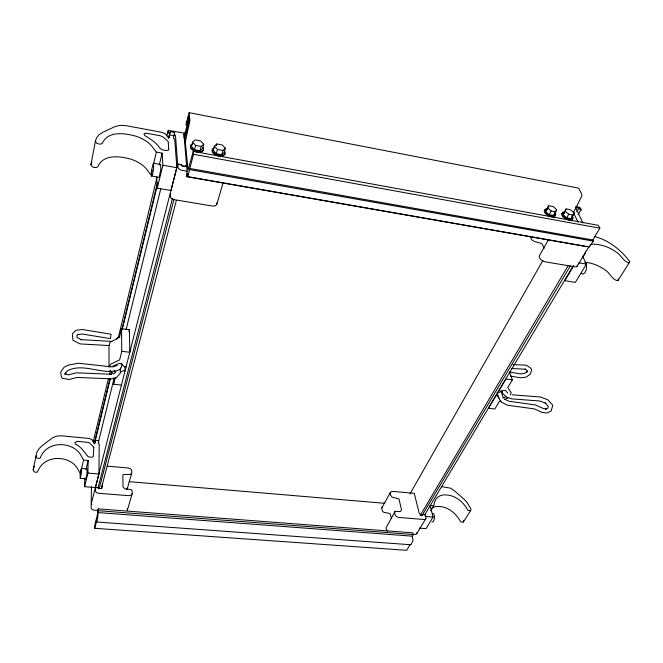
<?xml version="1.0" encoding="UTF-8"?>
<svg xmlns="http://www.w3.org/2000/svg" width="663" height="663" viewBox="0 0 663 663"><rect width="100%" height="100%" fill="white"/><g stroke="black" fill="none" stroke-linecap="round" stroke-linejoin="round"><path stroke-width="0.99" d="M108.981 367.087L109.014 346.525L110 342.332L119.439 337.343L121.528 328.74L129.409 329.751L129.815 352.277L121.76 351.291L121.528 328.74M120.351 367.982L120.343 373.029L119.058 374.603L116.315 377.811L111.235 378.813L76.908 377.446L69.259 379.476L62.231 378.266L61.17 376.219L60.747 371.844L64.112 367.227L68.496 365.114L78.3 363.191L112.362 366.962L117.384 365.52M102.458 484.23L101.986 488.258L99.16 488.772L97.743 487.512L95.721 487.537L95.439 490.587A3.124 2.403 10.7 0 0 98.514 493.264L128.531 495.675L130.893 495.211L132.202 493.637L132.161 491.175L131.075 489.543L124.951 488.913L123.036 486.891L122.821 475.089L123.31 474.584L130.545 474.435L131.912 472.354L131.506 469.91L130.454 468.816L128.116 467.979L107.688 466.172M97.958 510.742L98.439 508.894L412.875 532.837L413.281 534.527L412.303 536.168L413.032 540.536L410.952 544.762L96.674 522.013L96.69 520.795L94.701 528.303L406.668 550.315L410.182 544.464M97.676 509.839C98.24 516.22 94.461 521.996 94.701 528.303M98.439 508.894L97.776 517.289L96.674 522.013M84.798 477.99L84.607 486.675L95.48 487.57L98.928 473.995L99.226 444.011L98.232 443.356L98.762 440.622L95.348 440.298L94.975 443.274L94.071 443.182L91.983 439.569L89.149 438.467L61.394 435.806L56.421 436.138L52.286 438.036L42.324 445.503L39.084 448.611L36.879 452.257L33.15 469.818L34.078 471.733L35.744 472.329L37.476 472.048C41.719 460.279 54.258 456.144 65.786 459.658A20.081 15.191 8.1 0 1 77.496 468.526L80.356 473.747L83.579 460.072L80.679 454.835A20.346 15.208 8.6 0 0 68.803 445.884C57.225 442.354 44.487 446.29 40.17 458.166L38.413 458.44L36.73 457.835L35.785 455.912M91.453 486.675L91.179 504.062L177.667 163.968L175.496 135.492L174.361 134.713L174.642 132.434L170.333 131.622L168.816 137.854M84.607 486.675L87.922 473.05L88.162 460.487L83.579 460.072M184.604 142.247L185.052 137.589L189.353 119.937M170.333 131.622L168.22 138.468M395.165 511.306L394.601 512.69L395.14 515.002L396.648 516.676L398.811 517.455L423.939 519.485A2.826 1.989 32 0 0 425.919 517.438L424.991 514.579L423.292 514.273L422.381 515.234L420.988 515.043L419.281 513.411L414.226 493.305L392.72 491.399L390.872 491.813L390.209 492.684L390.416 494.93L392.106 497.117L398.993 498.932L401.538 509.996L400.344 511.621L395.165 511.306L386.057 527.823L386.57 530.127L387.557 531.237M390.209 492.684L381.871 507.875L381.813 509.027L382.534 511.198L383.711 512.292L389.968 513.518L391.526 518.565M185.3 133.28L168.303 130.362L168.062 132.708L169.438 133.445M585.52 251.294L585.197 253.316L582.595 257.65M152.092 170.035L150.915 175.015L146.921 169.562A25.981 14.321 14.6 0 0 131.539 159.377C120.5 156.211 103.494 153.667 97.859 166.612L96.566 167.482L94.386 167.515L92.232 166.703L90.93 164.714L95.381 141.227L96.541 137.879L99.102 134.697L103.022 132.194L115.138 126.525L120.235 125.324L126.484 125.73L161.615 132.285L165.244 133.727L168.17 137.473L169.305 137.68L169.529 134.912L173.839 135.716L173.399 138.236L174.701 138.998L176.855 167.706L171.046 190.521L157.272 188.176L156.7 177.021M153.269 165.054L156.327 152.117L152.241 146.672A26.445 14.155 15 0 0 136.57 136.404C125.473 133.263 108.318 130.246 102.425 143.191L101.116 144.028L98.903 144.037L96.707 143.216L95.381 141.227M109.577 366.622L110.696 364.153L119.63 359.91L121.76 351.291M86.049 469.263L88.162 460.487M159.277 165.079L162.145 153.161L156.327 152.117M93.185 441.773L108.45 378.482M109.42 374.462L110.389 370.451M118.387 337.301L156.916 177.576M167.093 135.385L168.303 130.362M94.129 443.887L109.967 378.581M110.945 374.562L111.674 371.553M121.909 329.354L157.496 182.673M94.635 443.224L110.331 378.606M111.309 374.587L111.798 372.581M122.282 329.412L156.916 186.842M157.272 188.176L162.858 165.228L162.145 153.161M98.646 441.102L113.746 379.766M126.127 329.494L160.786 188.731M173.656 136.454L174.642 132.434M121.462 385.104L113.622 384.225L115.213 377.811M128.92 331.699L129.409 329.751M183.875 135.07L184.389 133.064M183.974 137.49L189.071 117.417M184.67 141.302L185.184 139.305M97.95 488.233L172.38 198.651M99.243 488.507L174.037 199.033M101.298 488.581L176.358 200.375M192.61 142.147L191.483 146.44L194.524 149.714L200.077 150.733L202.555 148.479L203.707 144.202L200.657 140.954L195.121 139.918L192.61 142.147L195.66 145.421L201.229 146.448L203.707 144.202M585.23 246.379L186.411 176.615L187.289 173.3L187.853 176.681L589.266 246.918L593.344 241.117L592.772 239.981L189.809 168.468L193.555 154.305L193.273 151.355L598.391 225.345L599.858 228.171L592.772 239.981M193.273 151.355L188.101 169.985L185.275 141.841L189.9 120.823L189.129 112.685L186.104 123.94L186.228 125.274L188.822 115.254L189.436 121.296M194.524 149.714L195.66 145.421M189.809 168.468L187.853 176.681M200.077 150.733L201.229 146.448M430.726 510.759L433.71 505.786L434.903 501.419A17.669 12.141 32.6 0 1 442.561 495.062C453.616 493.628 463.056 501.253 468.02 510.444L470.639 510.643L470.954 509.06L466.802 502.04L463.578 498.758L454.072 490.496L450.351 488.134L441.276 486.584M214.398 146.183L213.204 150.443L216.279 153.7L221.765 154.703L224.144 152.449L225.362 148.214L222.271 144.973L216.801 143.954L214.398 146.183L217.481 149.448L222.983 150.46L225.362 148.214M216.329 145.653L216.801 143.954M216.279 153.7L217.481 149.448M221.765 154.703L222.983 150.46M127.13 489.211L131.647 473.448M132.202 493.637L127.321 510.336L127.296 508.703M170.54 193.72L170.432 196.662A4.028 2.271 16.2 0 0 174.51 199.696L212.367 206.036L215.276 205.895L216.768 204.527L223.158 182.69M80.298 478.379L81.267 473.49L81.392 468.484L87.019 468.973L86.919 473.97L85.925 478.852L80.298 478.379L80.082 475.056L81.392 468.484M33.15 469.818L34.244 466.172M90.93 164.714L91.809 162.17M573.163 215.069L574.042 212.823L570.536 209.781L566.136 208.961L563.16 214.82L566.666 217.887L571.075 218.699L573.163 215.069L568.738 214.257L565.224 211.19L566.136 208.961M584.658 262.366C591.877 262.705 598.722 265.507 604.59 269.642C609.57 272.244 611.435 278.717 616.747 280.565L618.082 280.408L629.85 261.686C621.322 250.183 608.692 240.13 594.67 236.575M571.075 218.699L571.672 217.199M618.082 280.408L618.181 278.908M555.677 211.845L556.63 209.599L553.133 206.541L548.682 205.712L545.682 211.605L549.171 214.679L553.63 215.5L555.677 211.845L551.21 211.025L547.704 207.942L548.682 205.712M553.63 215.5L556.63 209.599M153.435 163.239L151.802 169.156L151.462 176.018L158.581 177.253L159.253 176.913L160.844 169.322L160.57 164.507L153.435 163.239L153.667 168.062L152.979 172.529L152.1 175.67L151.462 176.018M431.911 508.015A17.47 12.158 32.8 0 1 435.583 506.64C446.547 505.148 455.887 512.748 460.727 521.889L463.313 522.079L463.644 520.496M545.682 211.605L547.704 207.942M549.171 214.679L551.21 211.025M548.616 239.376L539.599 255.363L539.152 256.639L540.171 258.943L542.243 260.758L544.953 261.786L575.128 266.841A3.555 1.782 28.4 0 0 577.125 265.109M563.16 214.82L565.224 211.19M409.949 493.952L542.898 260.435M116.87 339.166L117.939 337.31L119.812 337.409M566.666 217.887L568.738 214.257M186.585 165.178L186.096 166.032L184.662 166.396L182.524 166.106L180.593 164.673L178.007 164.391L177.916 167.3A4.119 2.238 16.6 0 0 182.11 170.35L187.107 171.236M576.835 211.679L578.89 208.083L575.534 207.461L582.876 222.917M571.962 216.445L574.042 212.823M578.103 214.646L580.68 210.171L581.484 209.898L579.984 207.511L575.733 206.442M420.135 515.632L568.042 265.871M421.859 515.864L570.644 265.424M424.668 514.969L573.213 265.921M573.702 265.813L564.826 280.689L575.335 282.397L586.415 264.106L582.537 256.117M416.903 533.483L425.87 518.532M577.249 266.161L589.316 246.048M509.574 372.216L512.375 379.858L507.783 387.474L511.198 392.786L510.253 395.065M433.71 505.786L430.038 505.479L433.063 517.057L426.036 528.643L419.207 528.113M463.313 522.079L470.639 510.643M572.815 218.442L571.804 219.942L569.028 220.083L565.539 218.798L562.705 216.586L561.594 214.298L562.63 212.815L564.478 212.732M555.437 215.251L554.376 216.751L551.541 216.892L548.036 215.599L545.201 213.378L544.132 211.083L545.218 209.599L547.099 209.525M381.871 507.875L382.534 507.004M86.588 469.528L87.019 468.973M114.119 373.584L115.752 371.686M78.06 334.508L76.908 335.602L77.09 337.55L81.541 339.812L80.969 339.63L111.782 341.404M186.576 165.112L185.217 166.355L182.574 165.974L181.132 164.581L177.667 163.968M214.456 147.683L212.284 149.15L212.558 151.52L215.202 153.891L219.188 155.341L222.983 155.308L225.13 153.824L224.815 151.454M213.503 148.984L212.052 149.962L212.334 152.333L214.969 154.703L218.956 156.153L222.751 156.128L224.898 154.636L224.583 152.275M203.301 150.683L201.08 152.167L197.218 152.183L193.198 150.725L190.579 148.346L190.356 145.968M192.825 143.68L190.571 145.147L190.795 147.517L193.414 149.896L197.441 151.363L201.303 151.346L203.524 149.855L203.268 147.484M120.591 372.084L123.351 370.692L125.075 370.89L125.025 366.796M112.983 366.017L119.522 363.307L121.768 364.136L124.346 366.755L126.078 366.954M502.778 398.09L505.944 396.706M500.979 400.958L499.214 401.695L494.797 409.021L488.424 408.275L495.99 395.596L497.391 395.77L498.75 398.049M504.51 399.466L508.04 397.974M91.933 504.311L91.162 504.858L91.121 507.502A3.066 2.395 10.1 0 0 94.146 510.154L98.215 510.46M431.961 522.071L433.246 521.715L434.24 519.477L434.464 516.411L433.817 513.958L432.616 513.278M77.72 334.608L82.386 334.053L110.439 338.636L111.086 334.243L82.461 329.519L76.063 330.282L72.35 333.829L72.93 340.293L80.082 343.915L109.594 345.58M629.51 262.565L628.168 262.705C622.797 260.832 620.792 254.368 615.753 251.758C609.297 247.15 601.648 244.49 593.725 244.133A22.169 10.741 28.8 0 0 590.335 244.713M564.876 212.036L563.02 212.119L561.984 213.602L563.094 215.889L565.937 218.102L569.426 219.387L572.202 219.246L573.213 217.746L572.086 215.467M547.489 208.82L545.608 208.903L544.522 210.386L545.591 212.674L548.425 214.895L551.939 216.188L554.765 216.055L555.826 214.555L554.732 212.268M110.812 374.222L76.32 372.813L68.695 374.819L65.165 374.189M511.513 368.52L525.701 369.216M513.046 364.567L526.43 365.238L531.113 368.446L531.593 370.269L530.292 374.164L526.099 377.131L520.704 377.811L510.626 376.112M413.008 534.287L414.988 534.436A2.776 1.989 32.3 0 0 416.961 532.389M98.422 510.717L413.281 534.527M97.933 512.565L412.303 536.168M512.217 394.816L540.428 396.996L547.82 399.797L552.793 405.176L551.127 411.093L546.61 413.066L542.317 412.469L534.32 408.897L507.502 405.217L501.327 402.051L499.388 399.275L497.059 392.554M425.182 516.411L433.063 517.057M129.111 481.661L384.871 503.308M87.922 473.05L98.928 473.995M512.375 379.858L505.869 379.029L498.079 392.09L499.488 392.264L503.225 390.582L505.446 390.333L507.792 393.167M578.691 262.805L586.415 264.106M509.507 372.034L520.397 373.882L524.59 373.36L527.541 371.272L526.654 372.25L527.209 370.567L525.055 369.1M189.916 169.653L593.344 241.117M162.858 165.228L176.855 167.706M193.555 154.305L599.858 228.171M189.129 112.685L577.821 187.977L578.749 188.367L581.716 194.085L581.89 195.834L573.744 211.986L573.909 213.735L577.995 221.931M588.288 246.421L589.266 246.918M504.245 398.96L508.62 401.198L535.29 404.902L543.42 408.524L546.279 408.922L545.55 409.212L547.704 408.259L548.334 406.402L545.185 403.005L545.931 403.319L539.839 401.016L511.753 398.869L506.64 397.253L502.827 393.607L501.8 390.78M581.584 273.33L582.719 274.217L584.824 272.949L586.357 269.667L586.589 265.913L585.794 264.28M109.992 370.708L113.539 373.998M114.326 370.774L115.669 372.084M580.68 210.171L578.89 208.083M544.116 248.385L542.102 243.909C538.538 241.655 530.955 242.633 530.665 236.799M85.635 478.197L85.925 478.852M500.83 390.78L503.151 397.402M216.586 202.919L216.768 204.527M65.828 374.462L65.654 372.515L64.833 374.172L67.195 370.94C83.894 361.791 103.304 376.493 120.326 369.424L121.752 366.324L121.71 363.216M183.924 134.349L187.132 171.526L186.411 176.615M127.105 487.951L127.122 489.103M113.605 378.067L113.622 384.225M93.814 447.376L93.234 456.674L92.058 457.205L88.37 456.873C84.309 452.473 81.3 446.688 75.4 444.044L74.96 442.412L77.24 441.351L88.063 442.378L89.82 443.166L93.814 447.376M168.717 149.341L168.22 150.228C165.551 150.899 162.41 150.153 160.206 148.504C156.36 142.827 150.658 138.882 144.749 135.6L144.078 133.984L145.098 133.304L146.863 133.304L160.554 135.84L162.825 136.843L168.187 141.426L168.717 149.341"/></g></svg>
